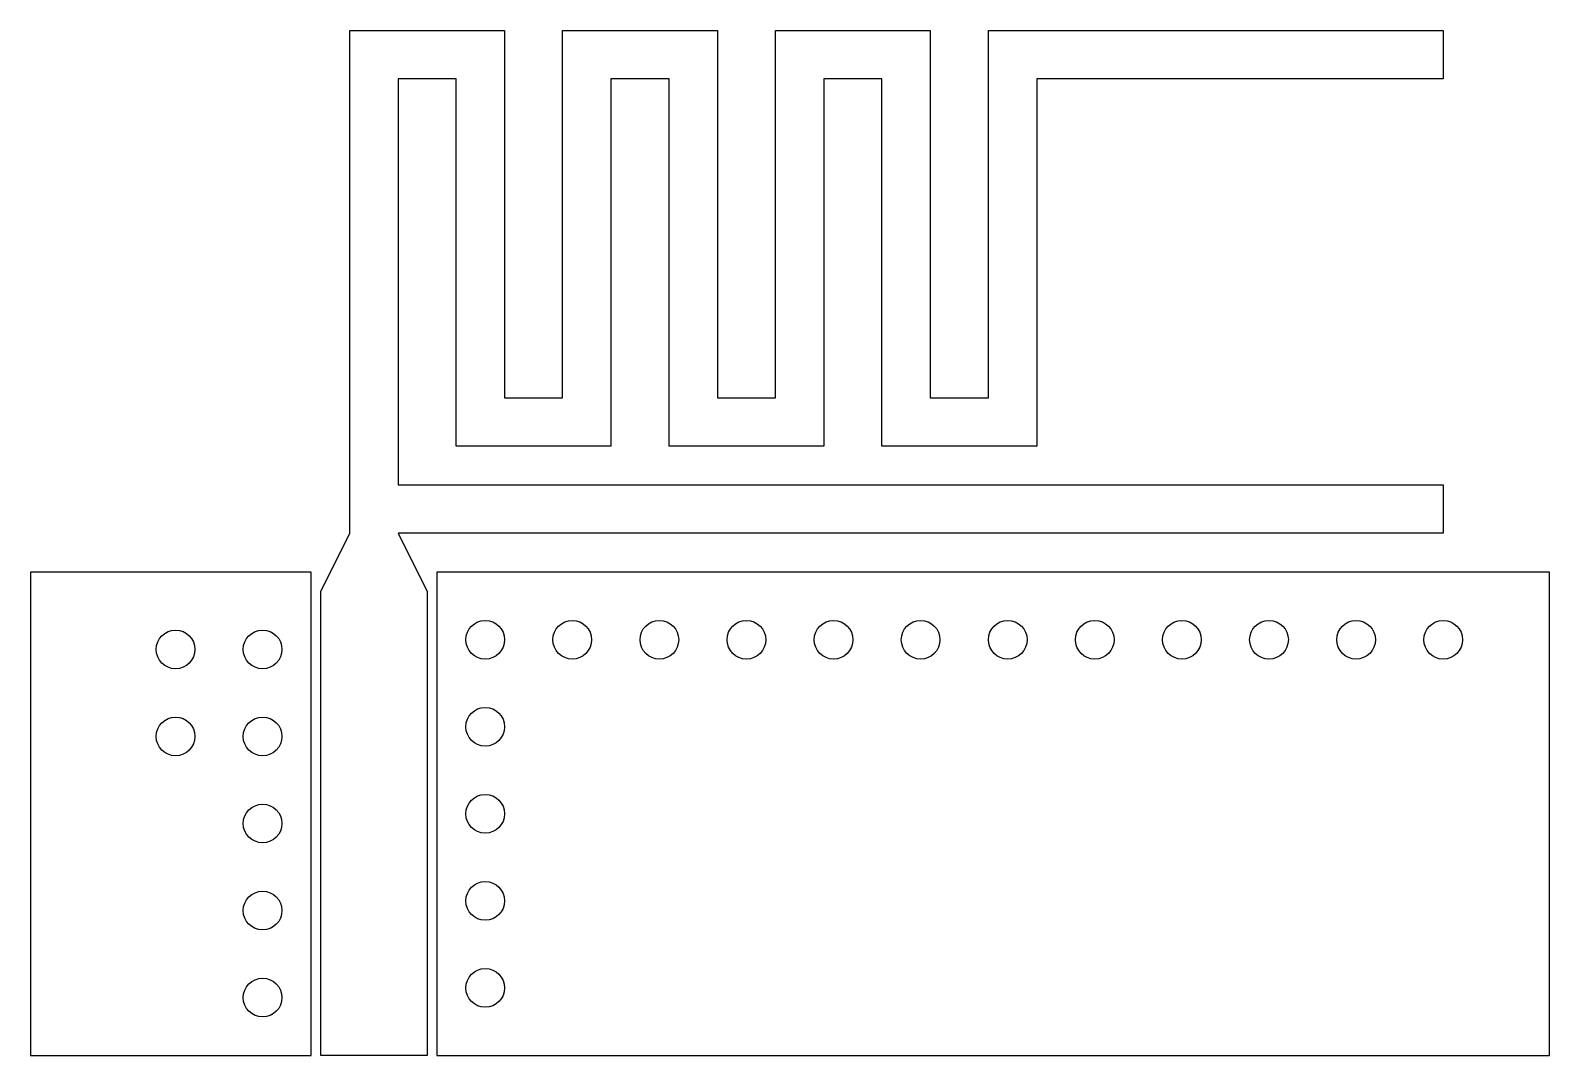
# Model space of a CAD drawing. Header units: millimetres. Extents: x -42.5 to -26.8, y 9.7 to 20.3.
import ezdxf

# ---------------------------------------------------------------- set-up
doc = ezdxf.new("R2010")
doc.units = ezdxf.units.MM
for name, color, linetype in [('Copper', 136, 'CONTINUOUS'), ('Default', 1, 'CONTINUOUS'), ('Via', 136, 'CONTINUOUS')]:
    doc.layers.add(name, color=color, linetype=linetype)

# ---------------------------------------------------------------- blocks, each defined once
blk = doc.blocks.new('Antenna')
at = {"layer": 'Copper'}
for points in [[(-38.7, 15.6), (-27.9, 15.6), (-27.9, 15.1), (-38.7, 15.1), (-38.4, 14.5), (-38.4, 9.7), (-39.5, 9.7), (-39.5, 14.5), (-39.2, 15.1), (-39.2, 20.3), (-37.6, 20.3), (-37.6, 16.5), (-37, 16.5), (-37, 20.3), (-35.4, 20.3), (-35.4, 16.5), (-34.8, 16.5), (-34.8, 20.3), (-33.2, 20.3), (-33.2, 16.5), (-32.6, 16.5), (-32.6, 20.3), (-27.9, 20.3), (-27.9, 19.8), (-32.1, 19.8), (-32.1, 16), (-33.7, 16), (-33.7, 19.8), (-34.3, 19.8), (-34.3, 16), (-35.9, 16), (-35.9, 19.8), (-36.5, 19.8), (-36.5, 16), (-38.1, 16), (-38.1, 19.8), (-38.7, 19.8)], [(-42.5, 14.7), (-42.5, 9.7), (-39.6, 9.7), (-39.6, 14.7)], [(-38.3, 14.7), (-38.3, 9.7), (-26.8, 9.7), (-26.8, 14.7)]]:
    blk.add_lwpolyline(points, close=True, dxfattribs=at)
at = {"layer": 'Via'}
for centre in [(-37.8, 14), (-37.8, 14), (-37.8, 14), (-36.9, 14), (-36, 14), (-36, 14), (-36, 14), (-35.1, 14), (-34.2, 14), (-34.2, 14), (-34.2, 14), (-33.3, 14), (-32.4, 14), (-32.4, 14), (-32.4, 14), (-31.5, 14), (-30.6, 14), (-30.6, 14), (-30.6, 14), (-29.7, 14), (-28.8, 14), (-28.8, 14), (-28.8, 14), (-27.9, 14), (-41, 13.9), (-40.1, 13.9), (-41, 13), (-40.1, 13), (-37.8, 13.1), (-40.1, 12.1), (-40.1, 12.1), (-40.1, 12.1), (-37.8, 12.2), (-37.8, 12.2), (-37.8, 12.2), (-37.8, 11.3), (-40.1, 11.2), (-37.8, 10.4), (-37.8, 10.4), (-37.8, 10.4), (-40.1, 10.3), (-40.1, 10.3), (-40.1, 10.3)]:
    blk.add_circle(centre, 0.2, dxfattribs=at)

msp = doc.modelspace()

# ---------------------------------------------------------------- block references
at = {"layer": 'Default'}
msp.add_blockref('Antenna', (0, 0), dxfattribs=at)

doc.saveas('drawing.dxf')
